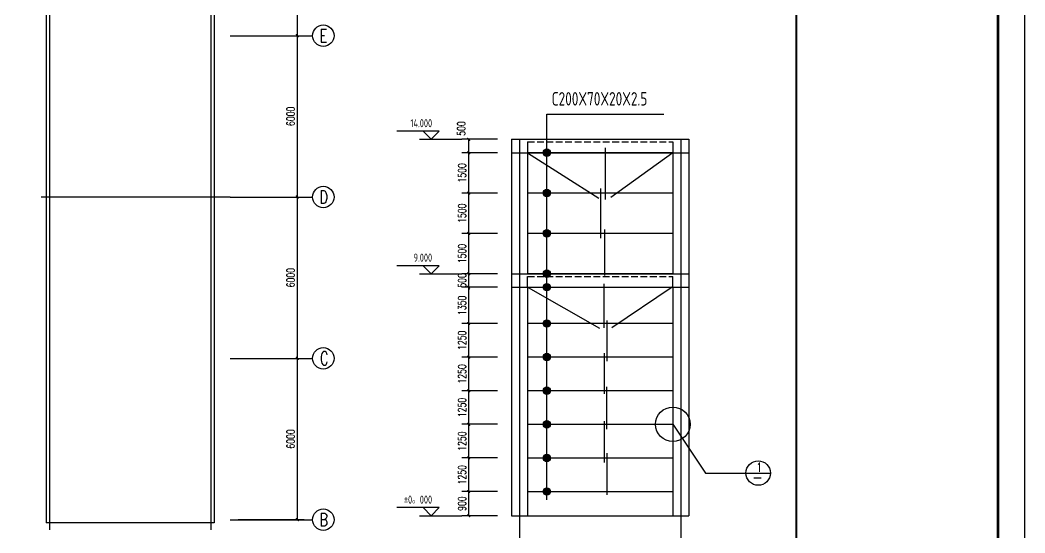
# Model space of a CAD drawing. Extents: x -73672 to 366960, y -527333 to 140666.
# Drawn here: x 296576 to 333942, y -499175 to -480102 of the extents above; entities that cross this region are included whole.
import ezdxf
from ezdxf.enums import TextEntityAlignment as Align

# ---------------------------------------------------------------- set-up
doc = ezdxf.new("R2010")
doc.units = 0
doc.header["$LTSCALE"] = 1000
doc.header["$MEASUREMENT"] = 0
doc.linetypes.add('DASH', pattern=[0.35, 0.25, -0.1])
for name, color, linetype in [('11', 3, 'Continuous'), ('AXIS', 3, 'Continuous'), ('AXIS_TEXT', 7, 'Continuous'), ('DOTE', 167, 'Continuous'), ('PUB_TITLE', 4, 'Continuous'), ('TEXT', 3, 'Continuous'), ('THIN', 7, 'Continuous'), ('WALL', 9, 'Continuous'), ('图签', 120, 'Continuous'), ('建-尺寸', 3, 'Continuous')]:
    doc.layers.add(name, color=color, linetype=linetype)
doc.styles.add('_TCH_AXIS', font='COMPLEX', dxfattribs={"bigfont": 'GBCBIG'})
doc.styles.add('A-DIM_T3', font='SIMPLEX', dxfattribs={"width": 0.705882, "bigfont": 'GBCBIG'})
doc.styles.add('COMPLEX', font='COMPLEX', dxfattribs={"bigfont": 'Tssdchn.shx'})
doc.styles.add('HZTXT', font='txt', dxfattribs={"bigfont": 'HZTXT'})
doc.styles.add('TSSD_Label', font='Tssdeng.shx', dxfattribs={"width": 0.7, "bigfont": 'hztxt.shx'})
doc.styles.add('tsz', font='Tssdeng.shx', dxfattribs={"width": 0.8, "bigfont": 'Tssdchn.shx'})
doc.dimstyles.new('A-DIM-100', dxfattribs={"dimtxt": 297.5, "dimasz": 100, "dimexe": 250, "dimexo": 300, "dimgap": 100, "dimtad": 1, "dimdec": 0, "dimzin": 0, "dimdsep": 46, "dimtxsty": 'A-DIM_T3', "dimblk": 'ARCHTICK', "dimcen": 0.09, "dimclrt": 7, "dimazin": 2, "dimtfac": 1, "dimtdec": 0, "dimtix": 1, "dimtmove": 2, "dimatfit": 3, "dimfxl": 0, "dimtolj": 1, "dimtzin": 0, "dimarcsym": 0})

# ---------------------------------------------------------------- blocks, each defined once
blk = doc.blocks.new('0#竖图签')
at = {"layer": '图签'}
blk.add_lwpolyline([(-7500, 82100, 70, 70, 0), (-7500, 0, 40, 40, 0), (0, 0, 40, 40, 0), (0, 82100, 40, 40, 0), (-7500, 82100, 40, 40, 0), (-7500, 75299, 40, 40, 0)], format="xyseb", dxfattribs=at)
blk = doc.blocks.new('_AXISO')
blk.add_circle((0, 0), 0.5)
at = {"layer": 'AXIS_TEXT', "style": 'COMPLEX'}
blk.add_attdef('A', text='', height=0.56, dxfattribs=at).set_placement((-0.25, -0.28), (0.25, -0.28), align=Align.FIT)
blk = doc.blocks.new('_ArchTick')
at = {"color": 0, "linetype": 'ByBlock', "const_width": 0.4}
blk.add_lwpolyline([(-0.5, -0.5), (0.5, 0.5)], dxfattribs=at)
blk = doc.blocks.new('*D8785')
at = {"layer": 'Defpoints', "color": 0}
for p in [(304385, -474682), (304385, -480682), (306885, -480682)]:
    blk.add_point(p, dxfattribs=at)
at = {"layer": '建-尺寸', "color": 0, "lineweight": -2}
for p, q in [((304685, -474682), (307135, -474682)), ((306885, -474682), (306885, -480682)), ((304685, -480682), (307135, -480682))]:
    blk.add_line(p, q, dxfattribs=at)
at = {"layer": '建-尺寸', "color": 0, "linetype": 'ByBlock', "lineweight": -2, "xscale": 100, "yscale": 100, "zscale": 100}
for p, rotation in [((306885, -474682), 90), ((306885, -480682), 270)]:
    blk.add_blockref('_ArchTick', p, dxfattribs=dict(at, rotation=rotation))
at = {"layer": '建-尺寸', "color": 7, "insert": (306636, -477682), "char_height": 297.5, "attachment_point": 5, "rotation": 90, "style": 'A-DIM_T3'}
blk.add_mtext('\\A1;6000', dxfattribs=at)
blk = doc.blocks.new('*D8786')
at = {"layer": 'Defpoints', "color": 0}
for p in [(304385, -480682), (304385, -486682), (306885, -486682)]:
    blk.add_point(p, dxfattribs=at)
at = {"layer": '建-尺寸', "color": 0, "lineweight": -2}
for p, q in [((304685, -480682), (307135, -480682)), ((306885, -480682), (306885, -486682)), ((304685, -486682), (307135, -486682))]:
    blk.add_line(p, q, dxfattribs=at)
at = {"layer": '建-尺寸', "color": 0, "linetype": 'ByBlock', "lineweight": -2, "xscale": 100, "yscale": 100, "zscale": 100}
for p, rotation in [((306885, -480682), 90), ((306885, -486682), 270)]:
    blk.add_blockref('_ArchTick', p, dxfattribs=dict(at, rotation=rotation))
at = {"layer": '建-尺寸', "color": 7, "insert": (306636, -483682), "char_height": 297.5, "attachment_point": 5, "rotation": 90, "style": 'A-DIM_T3'}
blk.add_mtext('\\A1;6000', dxfattribs=at)
blk = doc.blocks.new('*D8787')
at = {"layer": 'Defpoints', "color": 0}
for p in [(304385, -486682), (304385, -492682), (306885, -492682)]:
    blk.add_point(p, dxfattribs=at)
at = {"layer": '建-尺寸', "color": 0, "lineweight": -2}
for p, q in [((304685, -486682), (307135, -486682)), ((306885, -486682), (306885, -492682)), ((304685, -492682), (307135, -492682))]:
    blk.add_line(p, q, dxfattribs=at)
at = {"layer": '建-尺寸', "color": 0, "linetype": 'ByBlock', "lineweight": -2, "xscale": 100, "yscale": 100, "zscale": 100}
for p, rotation in [((306885, -486682), 90), ((306885, -492682), 270)]:
    blk.add_blockref('_ArchTick', p, dxfattribs=dict(at, rotation=rotation))
at = {"layer": '建-尺寸', "color": 7, "insert": (306636, -489682), "char_height": 297.5, "attachment_point": 5, "rotation": 90, "style": 'A-DIM_T3'}
blk.add_mtext('\\A1;6000', dxfattribs=at)
blk = doc.blocks.new('*D8788')
at = {"layer": 'Defpoints', "color": 0}
for p in [(304385, -492682), (304385, -498682), (306885, -498682)]:
    blk.add_point(p, dxfattribs=at)
at = {"layer": '建-尺寸', "color": 0, "lineweight": -2}
for p, q in [((304685, -492682), (307135, -492682)), ((306885, -492682), (306885, -498682)), ((304685, -498682), (307135, -498682))]:
    blk.add_line(p, q, dxfattribs=at)
at = {"layer": '建-尺寸', "color": 0, "linetype": 'ByBlock', "lineweight": -2, "xscale": 100, "yscale": 100, "zscale": 100}
for p, rotation in [((306885, -492682), 90), ((306885, -498682), 270)]:
    blk.add_blockref('_ArchTick', p, dxfattribs=dict(at, rotation=rotation))
at = {"layer": '建-尺寸', "color": 7, "insert": (306636, -495682), "char_height": 297.5, "attachment_point": 5, "rotation": 90, "style": 'A-DIM_T3'}
blk.add_mtext('\\A1;6000', dxfattribs=at)
blk = doc.blocks.new('*D8930')
at = {"layer": 'Defpoints', "color": 0}
for p in [(315149, -498536), (321149, -498536), (321149, -500590)]:
    blk.add_point(p, dxfattribs=at)
at = {"layer": '建-尺寸', "color": 0, "lineweight": -2}
for p, q in [((315149, -498836), (315149, -500840)), ((321149, -498836), (321149, -500840)), ((315149, -500590), (321149, -500590))]:
    blk.add_line(p, q, dxfattribs=at)
at = {"layer": '建-尺寸', "color": 0, "linetype": 'ByBlock', "lineweight": -2, "xscale": 100, "yscale": 100, "zscale": 100, "rotation": 180}
blk.add_blockref('_ArchTick', (315149, -500590), dxfattribs=at)
at = {"layer": '建-尺寸', "color": 0, "linetype": 'ByBlock', "lineweight": -2, "xscale": 100, "yscale": 100, "zscale": 100}
blk.add_blockref('_ArchTick', (321149, -500590), dxfattribs=at)
at = {"layer": '建-尺寸', "color": 7, "insert": (318149, -500341), "char_height": 297.5, "attachment_point": 5, "style": 'A-DIM_T3'}
blk.add_mtext('\\A1;6000', dxfattribs=at)
blk = doc.blocks.new('*D8931')
at = {"layer": 'Defpoints', "color": 0}
for p in [(313258, -497636), (314625, -497636), (314625, -498536)]:
    blk.add_point(p, dxfattribs=at)
at = {"layer": '建-尺寸', "color": 0, "lineweight": -2}
for p, q in [((314325, -497636), (313008, -497636)), ((313258, -498536), (313258, -497636)), ((314325, -498536), (313008, -498536))]:
    blk.add_line(p, q, dxfattribs=at)
at = {"layer": '建-尺寸', "color": 0, "linetype": 'ByBlock', "lineweight": -2, "xscale": 100, "yscale": 100, "zscale": 100}
for p, rotation in [((313258, -497636), 90), ((313258, -498536), 270)]:
    blk.add_blockref('_ArchTick', p, dxfattribs=dict(at, rotation=rotation))
at = {"layer": '建-尺寸', "color": 7, "insert": (313009, -498086), "char_height": 297.5, "attachment_point": 5, "rotation": 90, "style": 'A-DIM_T3'}
blk.add_mtext('\\A1;900', dxfattribs=at)
blk = doc.blocks.new('*D8932')
at = {"layer": 'Defpoints', "color": 0}
for p in [(313258, -496386), (314625, -496386), (314625, -497636)]:
    blk.add_point(p, dxfattribs=at)
at = {"layer": '建-尺寸', "color": 0, "lineweight": -2}
for p, q in [((314325, -496386), (313008, -496386)), ((313258, -497636), (313258, -496386)), ((314325, -497636), (313008, -497636))]:
    blk.add_line(p, q, dxfattribs=at)
at = {"layer": '建-尺寸', "color": 0, "linetype": 'ByBlock', "lineweight": -2, "xscale": 100, "yscale": 100, "zscale": 100}
for p, rotation in [((313258, -496386), 90), ((313258, -497636), 270)]:
    blk.add_blockref('_ArchTick', p, dxfattribs=dict(at, rotation=rotation))
at = {"layer": '建-尺寸', "color": 7, "insert": (313009, -497011), "char_height": 297.5, "attachment_point": 5, "rotation": 90, "style": 'A-DIM_T3'}
blk.add_mtext('\\A1;1250', dxfattribs=at)
blk = doc.blocks.new('*D8933')
at = {"layer": 'Defpoints', "color": 0}
for p in [(313258, -495136), (314625, -495136), (314625, -496386)]:
    blk.add_point(p, dxfattribs=at)
at = {"layer": '建-尺寸', "color": 0, "lineweight": -2}
for p, q in [((314325, -495136), (313008, -495136)), ((313258, -496386), (313258, -495136)), ((314325, -496386), (313008, -496386))]:
    blk.add_line(p, q, dxfattribs=at)
at = {"layer": '建-尺寸', "color": 0, "linetype": 'ByBlock', "lineweight": -2, "xscale": 100, "yscale": 100, "zscale": 100}
for p, rotation in [((313258, -495136), 90), ((313258, -496386), 270)]:
    blk.add_blockref('_ArchTick', p, dxfattribs=dict(at, rotation=rotation))
at = {"layer": '建-尺寸', "color": 7, "insert": (313009, -495761), "char_height": 297.5, "attachment_point": 5, "rotation": 90, "style": 'A-DIM_T3'}
blk.add_mtext('\\A1;1250', dxfattribs=at)
blk = doc.blocks.new('*D8934')
at = {"layer": 'Defpoints', "color": 0}
for p in [(313258, -493886), (314625, -493886), (314625, -495136)]:
    blk.add_point(p, dxfattribs=at)
at = {"layer": '建-尺寸', "color": 0, "lineweight": -2}
for p, q in [((314325, -493886), (313008, -493886)), ((313258, -495136), (313258, -493886)), ((314325, -495136), (313008, -495136))]:
    blk.add_line(p, q, dxfattribs=at)
at = {"layer": '建-尺寸', "color": 0, "linetype": 'ByBlock', "lineweight": -2, "xscale": 100, "yscale": 100, "zscale": 100}
for p, rotation in [((313258, -493886), 90), ((313258, -495136), 270)]:
    blk.add_blockref('_ArchTick', p, dxfattribs=dict(at, rotation=rotation))
at = {"layer": '建-尺寸', "color": 7, "insert": (313009, -494511), "char_height": 297.5, "attachment_point": 5, "rotation": 90, "style": 'A-DIM_T3'}
blk.add_mtext('\\A1;1250', dxfattribs=at)
blk = doc.blocks.new('*D8935')
at = {"layer": 'Defpoints', "color": 0}
for p in [(313258, -492636), (314625, -492636), (314625, -493886)]:
    blk.add_point(p, dxfattribs=at)
at = {"layer": '建-尺寸', "color": 0, "lineweight": -2}
for p, q in [((314325, -492636), (313008, -492636)), ((313258, -493886), (313258, -492636)), ((314325, -493886), (313008, -493886))]:
    blk.add_line(p, q, dxfattribs=at)
at = {"layer": '建-尺寸', "color": 0, "linetype": 'ByBlock', "lineweight": -2, "xscale": 100, "yscale": 100, "zscale": 100}
for p, rotation in [((313258, -492636), 90), ((313258, -493886), 270)]:
    blk.add_blockref('_ArchTick', p, dxfattribs=dict(at, rotation=rotation))
at = {"layer": '建-尺寸', "color": 7, "insert": (313009, -493261), "char_height": 297.5, "attachment_point": 5, "rotation": 90, "style": 'A-DIM_T3'}
blk.add_mtext('\\A1;1250', dxfattribs=at)
blk = doc.blocks.new('*D8936')
at = {"layer": 'Defpoints', "color": 0}
for p in [(313258, -491386), (314625, -491386), (314625, -492636)]:
    blk.add_point(p, dxfattribs=at)
at = {"layer": '建-尺寸', "color": 0, "lineweight": -2}
for p, q in [((314325, -491386), (313008, -491386)), ((313258, -492636), (313258, -491386)), ((314325, -492636), (313008, -492636))]:
    blk.add_line(p, q, dxfattribs=at)
at = {"layer": '建-尺寸', "color": 0, "linetype": 'ByBlock', "lineweight": -2, "xscale": 100, "yscale": 100, "zscale": 100}
for p, rotation in [((313258, -491386), 90), ((313258, -492636), 270)]:
    blk.add_blockref('_ArchTick', p, dxfattribs=dict(at, rotation=rotation))
at = {"layer": '建-尺寸', "color": 7, "insert": (313009, -492011), "char_height": 297.5, "attachment_point": 5, "rotation": 90, "style": 'A-DIM_T3'}
blk.add_mtext('\\A1;1250', dxfattribs=at)
blk = doc.blocks.new('*D8937')
at = {"layer": 'Defpoints', "color": 0}
for p in [(313258, -490036), (314625, -490036), (314625, -491386)]:
    blk.add_point(p, dxfattribs=at)
at = {"layer": '建-尺寸', "color": 0, "lineweight": -2}
for p, q in [((314325, -490036), (313008, -490036)), ((313258, -491386), (313258, -490036)), ((314325, -491386), (313008, -491386))]:
    blk.add_line(p, q, dxfattribs=at)
at = {"layer": '建-尺寸', "color": 0, "linetype": 'ByBlock', "lineweight": -2, "xscale": 100, "yscale": 100, "zscale": 100}
for p, rotation in [((313258, -490036), 90), ((313258, -491386), 270)]:
    blk.add_blockref('_ArchTick', p, dxfattribs=dict(at, rotation=rotation))
at = {"layer": '建-尺寸', "color": 7, "insert": (313009, -490711), "char_height": 297.5, "attachment_point": 5, "rotation": 90, "style": 'A-DIM_T3'}
blk.add_mtext('\\A1;1350', dxfattribs=at)
blk = doc.blocks.new('*D8938')
at = {"layer": 'Defpoints', "color": 0}
for p in [(313258, -489536), (314625, -489536), (314625, -490036)]:
    blk.add_point(p, dxfattribs=at)
at = {"layer": '建-尺寸', "color": 0, "lineweight": -2}
for p, q in [((313258, -489536), (313258, -489436)), ((314325, -489536), (313008, -489536)), ((313258, -490036), (313258, -489536)), ((314325, -490036), (313008, -490036)), ((313258, -490036), (313258, -490136))]:
    blk.add_line(p, q, dxfattribs=at)
at = {"layer": '建-尺寸', "color": 0, "linetype": 'ByBlock', "lineweight": -2, "xscale": 100, "yscale": 100, "zscale": 100}
for p, rotation in [((313258, -489536), 270), ((313258, -490036), 90)]:
    blk.add_blockref('_ArchTick', p, dxfattribs=dict(at, rotation=rotation))
at = {"layer": '建-尺寸', "color": 7, "insert": (313009, -489786), "char_height": 297.5, "attachment_point": 5, "rotation": 90, "style": 'A-DIM_T3'}
blk.add_mtext('\\A1;500', dxfattribs=at)
blk = doc.blocks.new('*D8939')
at = {"layer": 'Defpoints', "color": 0}
for p in [(313258, -488036), (314625, -488036), (314625, -489536)]:
    blk.add_point(p, dxfattribs=at)
at = {"layer": '建-尺寸', "color": 0, "lineweight": -2}
for p, q in [((314325, -488036), (313008, -488036)), ((313258, -489536), (313258, -488036)), ((314325, -489536), (313008, -489536))]:
    blk.add_line(p, q, dxfattribs=at)
at = {"layer": '建-尺寸', "color": 0, "linetype": 'ByBlock', "lineweight": -2, "xscale": 100, "yscale": 100, "zscale": 100}
for p, rotation in [((313258, -488036), 90), ((313258, -489536), 270)]:
    blk.add_blockref('_ArchTick', p, dxfattribs=dict(at, rotation=rotation))
at = {"layer": '建-尺寸', "color": 7, "insert": (313009, -488786), "char_height": 297.5, "attachment_point": 5, "rotation": 90, "style": 'A-DIM_T3'}
blk.add_mtext('\\A1;1500', dxfattribs=at)
blk = doc.blocks.new('*D8940')
at = {"layer": 'Defpoints', "color": 0}
for p in [(313258, -486536), (314625, -486536), (314625, -488036)]:
    blk.add_point(p, dxfattribs=at)
at = {"layer": '建-尺寸', "color": 0, "lineweight": -2}
for p, q in [((314325, -486536), (313008, -486536)), ((313258, -488036), (313258, -486536)), ((314325, -488036), (313008, -488036))]:
    blk.add_line(p, q, dxfattribs=at)
at = {"layer": '建-尺寸', "color": 0, "linetype": 'ByBlock', "lineweight": -2, "xscale": 100, "yscale": 100, "zscale": 100}
for p, rotation in [((313258, -486536), 90), ((313258, -488036), 270)]:
    blk.add_blockref('_ArchTick', p, dxfattribs=dict(at, rotation=rotation))
at = {"layer": '建-尺寸', "color": 7, "insert": (313009, -487286), "char_height": 297.5, "attachment_point": 5, "rotation": 90, "style": 'A-DIM_T3'}
blk.add_mtext('\\A1;1500', dxfattribs=at)
blk = doc.blocks.new('*D8941')
at = {"layer": 'Defpoints', "color": 0}
for p in [(313258, -485036), (314625, -485036), (314625, -486536)]:
    blk.add_point(p, dxfattribs=at)
at = {"layer": '建-尺寸', "color": 0, "lineweight": -2}
for p, q in [((314325, -485036), (313008, -485036)), ((313258, -486536), (313258, -485036)), ((314325, -486536), (313008, -486536))]:
    blk.add_line(p, q, dxfattribs=at)
at = {"layer": '建-尺寸', "color": 0, "linetype": 'ByBlock', "lineweight": -2, "xscale": 100, "yscale": 100, "zscale": 100}
for p, rotation in [((313258, -485036), 90), ((313258, -486536), 270)]:
    blk.add_blockref('_ArchTick', p, dxfattribs=dict(at, rotation=rotation))
at = {"layer": '建-尺寸', "color": 7, "insert": (313009, -485786), "char_height": 297.5, "attachment_point": 5, "rotation": 90, "style": 'A-DIM_T3'}
blk.add_mtext('\\A1;1500', dxfattribs=at)
blk = doc.blocks.new('*D8942')
at = {"layer": 'Defpoints', "color": 0}
for p in [(313258, -484536), (314625, -484536), (314625, -485036)]:
    blk.add_point(p, dxfattribs=at)
at = {"layer": '建-尺寸', "color": 0, "lineweight": -2}
for p, q in [((314325, -484536), (313008, -484536)), ((313258, -485036), (313258, -484536)), ((314325, -485036), (313008, -485036))]:
    blk.add_line(p, q, dxfattribs=at)
at = {"layer": '建-尺寸', "color": 0, "linetype": 'ByBlock', "lineweight": -2, "xscale": 100, "yscale": 100, "zscale": 100}
for p, rotation in [((313258, -484536), 90), ((313258, -485036), 270)]:
    blk.add_blockref('_ArchTick', p, dxfattribs=dict(at, rotation=rotation))
at = {"layer": '建-尺寸', "color": 7, "insert": (312983, -484136), "char_height": 297.5, "attachment_point": 5, "rotation": 90, "style": 'A-DIM_T3'}
blk.add_mtext('\\A1;500', dxfattribs=at)

msp = doc.modelspace()

# ---------------------------------------------------------------- hatches: boundary and pattern name
h = msp.add_hatch(color=0)
h.dxf.hatch_style = 1
h.paths.add_polyline_path([(316164.89, -485035.98), (316164.89, -485174.73, 0.41421356), (316303.64, -485035.98)])
h.paths.add_polyline_path([(316164.89, -485035.98), (316164.89, -484897.24, 0.41421356), (316026.14, -485035.98)])
h.paths.add_polyline_path([(316303.64, -485035.98, 0.41421356), (316164.89, -484897.24), (316164.89, -485035.98)])
h.paths.add_polyline_path([(316026.14, -485035.98, 0.41421356), (316164.89, -485174.73), (316164.89, -485035.98)])
h = msp.add_hatch(color=0)
h.dxf.hatch_style = 1
h.paths.add_polyline_path([(316164.89, -486535.98), (316164.89, -486674.73, 0.41421356), (316303.64, -486535.98)])
h.paths.add_polyline_path([(316164.89, -486535.98), (316164.89, -486397.24, 0.41421356), (316026.14, -486535.98)])
h.paths.add_polyline_path([(316303.64, -486535.98, 0.41421356), (316164.89, -486397.24), (316164.89, -486535.98)])
h.paths.add_polyline_path([(316026.14, -486535.98, 0.41421356), (316164.89, -486674.73), (316164.89, -486535.98)])
h = msp.add_hatch(color=0)
h.dxf.hatch_style = 1
h.paths.add_polyline_path([(316164.89, -488035.98), (316164.89, -488174.73, 0.41421356), (316303.64, -488035.98)])
h.paths.add_polyline_path([(316164.89, -488035.98), (316164.89, -487897.24, 0.41421356), (316026.14, -488035.98)])
h.paths.add_polyline_path([(316303.64, -488035.98, 0.41421356), (316164.89, -487897.24), (316164.89, -488035.98)])
h.paths.add_polyline_path([(316026.14, -488035.98, 0.41421356), (316164.89, -488174.73), (316164.89, -488035.98)])
h = msp.add_hatch(color=0)
h.dxf.hatch_style = 1
h.paths.add_polyline_path([(316164.89, -489535.98), (316164.89, -489674.73, 0.41421356), (316303.64, -489535.98)])
h.paths.add_polyline_path([(316164.89, -489535.98), (316164.89, -489397.24, 0.41421356), (316026.14, -489535.98)])
h.paths.add_polyline_path([(316303.64, -489535.98, 0.41421356), (316164.89, -489397.24), (316164.89, -489535.98)])
h.paths.add_polyline_path([(316026.14, -489535.98, 0.41421356), (316164.89, -489674.73), (316164.89, -489535.98)])
h = msp.add_hatch(color=0)
h.dxf.hatch_style = 1
h.paths.add_polyline_path([(316164.89, -490035.98), (316164.89, -490174.73, 0.41421356), (316303.64, -490035.98)])
h.paths.add_polyline_path([(316164.89, -490035.98), (316164.89, -489897.24, 0.41421356), (316026.14, -490035.98)])
h.paths.add_polyline_path([(316303.64, -490035.98, 0.41421356), (316164.89, -489897.24), (316164.89, -490035.98)])
h.paths.add_polyline_path([(316026.14, -490035.98, 0.41421356), (316164.89, -490174.73), (316164.89, -490035.98)])
h = msp.add_hatch(color=0)
h.dxf.hatch_style = 1
h.paths.add_polyline_path([(316164.89, -491385.98), (316164.89, -491524.73, 0.41421356), (316303.64, -491385.98)])
h.paths.add_polyline_path([(316164.89, -491385.98), (316164.89, -491247.24, 0.41421356), (316026.14, -491385.98)])
h.paths.add_polyline_path([(316303.64, -491385.98, 0.41421356), (316164.89, -491247.24), (316164.89, -491385.98)])
h.paths.add_polyline_path([(316026.14, -491385.98, 0.41421356), (316164.89, -491524.73), (316164.89, -491385.98)])
h = msp.add_hatch(color=0)
h.dxf.hatch_style = 1
h.paths.add_polyline_path([(316303.64, -492635.98), (316164.89, -492635.98), (316164.89, -492774.73, 0.41421356)])
h.paths.add_polyline_path([(316026.14, -492635.98), (316164.89, -492635.98), (316164.89, -492497.24, 0.41421356)])
h.paths.add_polyline_path([(316164.89, -492497.24), (316164.89, -492635.98), (316303.64, -492635.98, 0.41421356)])
h.paths.add_polyline_path([(316164.89, -492774.73), (316164.89, -492635.98), (316026.14, -492635.98, 0.41421356)])
h = msp.add_hatch(color=0)
h.dxf.hatch_style = 1
h.paths.add_polyline_path([(316164.89, -493885.98), (316164.89, -494024.73, 0.41421356), (316303.64, -493885.98)])
h.paths.add_polyline_path([(316164.89, -493885.98), (316164.89, -493747.24, 0.41421356), (316026.14, -493885.98)])
h.paths.add_polyline_path([(316303.64, -493885.98, 0.41421356), (316164.89, -493747.24), (316164.89, -493885.98)])
h.paths.add_polyline_path([(316026.14, -493885.98, 0.41421356), (316164.89, -494024.73), (316164.89, -493885.98)])
h = msp.add_hatch(color=0)
h.dxf.hatch_style = 1
h.paths.add_polyline_path([(316164.89, -495135.98), (316164.89, -495274.73, 0.41421356), (316303.64, -495135.98)])
h.paths.add_polyline_path([(316164.89, -495135.98), (316164.89, -494997.24, 0.41421356), (316026.14, -495135.98)])
h.paths.add_polyline_path([(316303.64, -495135.98, 0.41421356), (316164.89, -494997.24), (316164.89, -495135.98)])
h.paths.add_polyline_path([(316026.14, -495135.98, 0.41421356), (316164.89, -495274.73), (316164.89, -495135.98)])
h = msp.add_hatch(color=0)
h.dxf.hatch_style = 1
h.paths.add_polyline_path([(316164.89, -496385.98), (316164.89, -496524.73, 0.41421356), (316303.64, -496385.98)])
h.paths.add_polyline_path([(316164.89, -496385.98), (316164.89, -496247.24, 0.41421356), (316026.14, -496385.98)])
h.paths.add_polyline_path([(316303.64, -496385.98, 0.41421356), (316164.89, -496247.24), (316164.89, -496385.98)])
h.paths.add_polyline_path([(316026.14, -496385.98, 0.41421356), (316164.89, -496524.73), (316164.89, -496385.98)])
h = msp.add_hatch(color=0)
h.dxf.hatch_style = 1
h.paths.add_polyline_path([(316164.89, -497635.98), (316164.89, -497774.73, 0.41421356), (316303.64, -497635.98)])
h.paths.add_polyline_path([(316164.89, -497635.98), (316164.89, -497497.24, 0.41421356), (316026.14, -497635.98)])
h.paths.add_polyline_path([(316303.64, -497635.98, 0.41421356), (316164.89, -497497.24), (316164.89, -497635.98)])
h.paths.add_polyline_path([(316026.14, -497635.98, 0.41421356), (316164.89, -497774.73), (316164.89, -497635.98)])

# ---------------------------------------------------------------- linework, layer by layer
at = {"color": 1}
for p, q in [((297668.24, -449991.92), (297668.24, -499063.09)), ((303668.24, -449991.92), (303668.24, -499063.09)), ((304384.9, -486682.44), (297359.42, -486682.44))]:
    msp.add_line(p, q, dxfattribs=at)
at = {"color": 0}
for p, q in [((297548.24, -474982.44), (297548.24, -498802.44)), ((316164.89, -497944.83), (316164.89, -483606.73)), ((316164.89, -483606.73), (320519.57, -483606.73)), ((318350.17, -486775.51), (318350.17, -484849.03)), ((315448.86, -485035.98), (318102.37, -486719.97)), ((320848.86, -485035.98), (318546.7, -486698.61)), ((318156.72, -486370.19), (318156.72, -488218.62)), ((318309.84, -487890.5), (318309.84, -489596.74)), ((315448.86, -490035.98), (315448.86, -489635.98)), ((320848.86, -490035.98), (320848.86, -489635.98)), ((315469.16, -490043.86), (318116.03, -491564.17)), ((318280.09, -489912.61), (318280.09, -491542.3)), ((320828.52, -490032.93), (318575.4, -491553.23)), ((318390.43, -491277.7), (318390.43, -492787.07)), ((318291.99, -492491.75), (318291.99, -494001.12)), ((318386.49, -493746.28), (318386.49, -495321.28)), ((318289.42, -495018.99), (318289.42, -496550.24)), ((320848.86, -495135.98), (322069.22, -496949.49)), ((318397.21, -496208.06), (318397.21, -497759.81)), ((322069.22, -496949.49), (324477.15, -496949.49)), ((303788.24, -498802.44), (297548.24, -498802.44))]:
    msp.add_line(p, q, dxfattribs=at)
for p, q in [((314848.86, -484535.98), (314848.86, -498535.98)), ((314848.86, -484535.98), (321448.86, -484535.98)), ((315448.86, -484635.98), (315448.86, -489535.98)), ((320848.86, -484635.98), (320848.86, -489535.98)), ((321448.86, -484535.98), (321448.86, -498535.98)), ((314848.86, -485035.98), (321448.86, -485035.98)), ((314848.86, -489535.98), (321448.86, -489535.98)), ((314848.86, -490035.98), (321448.86, -490035.98)), ((315448.86, -490035.98), (315448.86, -498535.98)), ((320848.86, -490035.98), (320848.86, -498535.98)), ((315448.86, -497635.98), (320848.86, -497635.98)), ((314848.86, -498535.98), (321448.86, -498535.98))]:
    msp.add_line(p, q)
at = {"color": 0, "const_width": 50}
for points in [[(315448.86, -485035.98), (320848.86, -485035.98)], [(315448.86, -486535.98), (320848.86, -486535.98)], [(315448.86, -488035.98), (320848.86, -488035.98)], [(315448.86, -489535.98), (320848.86, -489535.98)], [(315448.86, -490035.98), (320848.86, -490035.98)], [(315448.86, -491385.98), (320848.86, -491385.98)], [(315448.86, -492635.98), (320848.86, -492635.98)], [(315448.86, -493885.98), (320848.86, -493885.98)], [(315448.86, -495135.98), (320848.86, -495135.98)], [(315448.86, -496385.98), (320848.86, -496385.98)], [(323851.14, -497129.08), (324144.62, -497129.08)], [(315448.86, -497635.98), (320848.86, -497635.98)]]:
    msp.add_lwpolyline(points, dxfattribs=at)
at = {"color": 0}
for centre, radius in [((316164.89, -485035.98), 138.75), ((316164.89, -486535.98), 138.75), ((316164.89, -488035.98), 138.75), ((316164.89, -489535.98), 138.75), ((316164.89, -490035.98), 138.75), ((316164.89, -491385.98), 138.75), ((316164.89, -492635.98), 138.75), ((316164.89, -493885.98), 138.75), ((320848.86, -495135.98), 642.78), ((316164.89, -495135.98), 138.75), ((316164.89, -496385.98), 138.75), ((324022.61, -496949.49), 454.54), ((316164.89, -497635.98), 138.75)]:
    msp.add_circle(centre, radius, dxfattribs=at)
at = {"layer": 'AXIS'}
for p, q in [((304384.9, -480682.44), (307450.7, -480682.44)), ((304384.9, -486682.44), (307450.7, -486682.44)), ((304384.9, -492682.44), (307450.7, -492682.44)), ((304384.9, -498682.44), (307450.7, -498682.44)), ((315148.86, -498535.98), (315148.86, -501516.35)), ((321148.86, -498535.98), (321148.86, -501516.35))]:
    msp.add_line(p, q, dxfattribs=at)
at = {"layer": 'DOTE'}
for p, q in [((315148.86, -484535.98), (315148.86, -498535.98)), ((321148.86, -484535.98), (321148.86, -498535.98))]:
    msp.add_line(p, q, dxfattribs=at)
at = {"layer": 'PUB_TITLE'}
msp.add_lwpolyline([(185241.64, -527333.5), (333941.64, -527333.5), (333941.64, -443233.5), (185241.64, -443233.5)], close=True, dxfattribs=at)
at = {"layer": 'PUB_TITLE', "const_width": 100}
msp.add_lwpolyline([(187741.64, -526333.5), (332941.64, -526333.5), (332941.64, -444233.5), (187741.64, -444233.5)], close=True, dxfattribs=at)
at = {"layer": 'THIN'}
for p, q in [((312159.2, -484235.98), (310587.84, -484235.98)), ((311859.2, -484535.98), (311559.2, -484235.98)), ((311859.2, -484535.98), (312159.2, -484235.98)), ((311422.58, -484535.98), (313007.77, -484535.98)), ((312159.2, -489235.98), (310587.84, -489235.98)), ((311859.2, -489535.98), (311559.2, -489235.98)), ((311859.2, -489535.98), (312159.2, -489235.98)), ((311422.58, -489535.98), (313007.77, -489535.98)), ((312159.2, -498235.98), (310587.84, -498235.98)), ((311859.2, -498535.98), (311559.2, -498235.98)), ((311859.2, -498535.98), (312159.2, -498235.98)), ((311422.58, -498535.98), (313007.77, -498535.98))]:
    msp.add_line(p, q, dxfattribs=at)
at = {"layer": 'WALL'}
msp.add_line((303788.24, -474982.44), (303788.24, -498802.44), dxfattribs=at)
at = {"layer": 'WALL', "linetype": 'DASH'}
for p, q in [((315448.86, -484635.98), (320848.86, -484635.98)), ((315448.86, -489635.98), (320848.86, -489635.98))]:
    msp.add_line(p, q, dxfattribs=at)

# ---------------------------------------------------------------- block references
msp.add_blockref('0#竖图签', (332941.64, -526333.5))
at = {"layer": 'AXIS'}
ref = msp.add_blockref('_AXISO', (307850.7, -480682.44), dxfattribs=dict(at, xscale=800, yscale=800, zscale=800))
ref.add_attrib('A', 'E', (307718.08, -480929.04), dxfattribs={"color": 7, "height": 493.2, "style": '_TCH_AXIS', "width": 0.705882})
ref = msp.add_blockref('_AXISO', (307850.7, -486682.44), dxfattribs=dict(at, xscale=800, yscale=800, zscale=800))
ref.add_attrib('A', 'D', (307711.79, -486925.55), dxfattribs={"color": 7, "height": 486.22, "style": '_TCH_AXIS', "width": 0.705882})
ref = msp.add_blockref('_AXISO', (307850.7, -492682.44), dxfattribs=dict(at, xscale=800, yscale=800, zscale=800))
ref.add_attrib('A', 'C', (307724.64, -492932.46), dxfattribs={"color": 7, "height": 500.04, "style": '_TCH_AXIS', "width": 0.705882})
ref = msp.add_blockref('_AXISO', (307850.7, -498682.44), dxfattribs=dict(at, xscale=800, yscale=800, zscale=800))
ref.add_attrib('A', 'B', (307711.79, -498925.55), dxfattribs={"color": 7, "height": 486.22, "style": '_TCH_AXIS', "width": 0.705882})

# ---------------------------------------------------------------- texts
at = {"layer": '11', "style": 'HZTXT', "width": 0.7}
msp.add_text('1', height=350, dxfattribs=at).set_placement((323961.84, -496907.98))
at = {"layer": 'TEXT', "style": 'tsz', "width": 0.75}
msp.add_text('C200X70X20X2.5', height=500, dxfattribs=at).set_placement((316345.39, -483279.65))
at = {"layer": 'THIN', "style": 'TSSD_Label', "width": 0.7}
for s, p in [('14.000', (311898.43, -484175.98)), ('9.000', (311898.43, -489175.98)), ('%%p0。000', (311898.43, -498175.98))]:
    msp.add_text(s, height=300, dxfattribs=at).set_placement(p, align=Align.BOTTOM_RIGHT)

# ---------------------------------------------------------------- dimensions: what is measured, and where the dimension line sits
at = {"layer": '建-尺寸', "color": 0}
for p1, p2, distance, picture, middle in [((304384.9, -474682.44), (304384.9, -480682.44), 2500, '*D8785', (306636.15, -477682.44)), ((304384.9, -480682.44), (304384.9, -486682.44), 2500, '*D8786', (306636.15, -483682.44)), ((314624.57, -486535.98), (314624.57, -485035.98), 1366.8, '*D8941', (313009.02, -485785.98)), ((314624.57, -488035.98), (314624.57, -486535.98), 1366.8, '*D8940', (313009.02, -487285.98)), ((304384.9, -486682.44), (304384.9, -492682.44), 2500, '*D8787', (306636.15, -489682.44)), ((314624.57, -489535.98), (314624.57, -488035.98), 1366.8, '*D8939', (313009.02, -488785.98)), ((314624.57, -490035.98), (314624.57, -489535.98), 1366.8, '*D8938', (313009.02, -489785.98)), ((314624.57, -491385.98), (314624.57, -490035.98), 1366.8, '*D8937', (313009.02, -490710.98)), ((314624.57, -492635.98), (314624.57, -491385.98), 1366.8, '*D8936', (313009.02, -492010.98)), ((304384.9, -492682.44), (304384.9, -498682.44), 2500, '*D8788', (306636.15, -495682.44)), ((314624.57, -493885.98), (314624.57, -492635.98), 1366.8, '*D8935', (313009.02, -493260.98)), ((314624.57, -495135.98), (314624.57, -493885.98), 1366.8, '*D8934', (313009.02, -494510.98)), ((314624.57, -496385.98), (314624.57, -495135.98), 1366.8, '*D8933', (313009.02, -495760.98)), ((314624.57, -497635.98), (314624.57, -496385.98), 1366.8, '*D8932', (313009.02, -497010.98)), ((314624.57, -498535.98), (314624.57, -497635.98), 1366.8, '*D8931', (313009.02, -498085.98)), ((315148.86, -498535.98), (321148.86, -498535.98), -2053.74, '*D8930', (318148.86, -500340.97))]:
    dim = msp.add_aligned_dim(p1=p1, p2=p2, distance=distance, dimstyle='A-DIM-100', dxfattribs=at)
    dim.commit()
    dim.dimension.update_dxf_attribs({"geometry": picture, "text_midpoint": middle})
dim = msp.add_linear_dim(base=(313257.77, -484535.98), p1=(314624.57, -485035.98), p2=(314624.57, -484535.98), angle=90, dimstyle='A-DIM-100', dxfattribs=at)
dim.commit()
dim.dimension.update_dxf_attribs({"geometry": '*D8942', "text_midpoint": (312982.77, -484135.98), "dimtype": 161})

doc.saveas('drawing.dxf')
